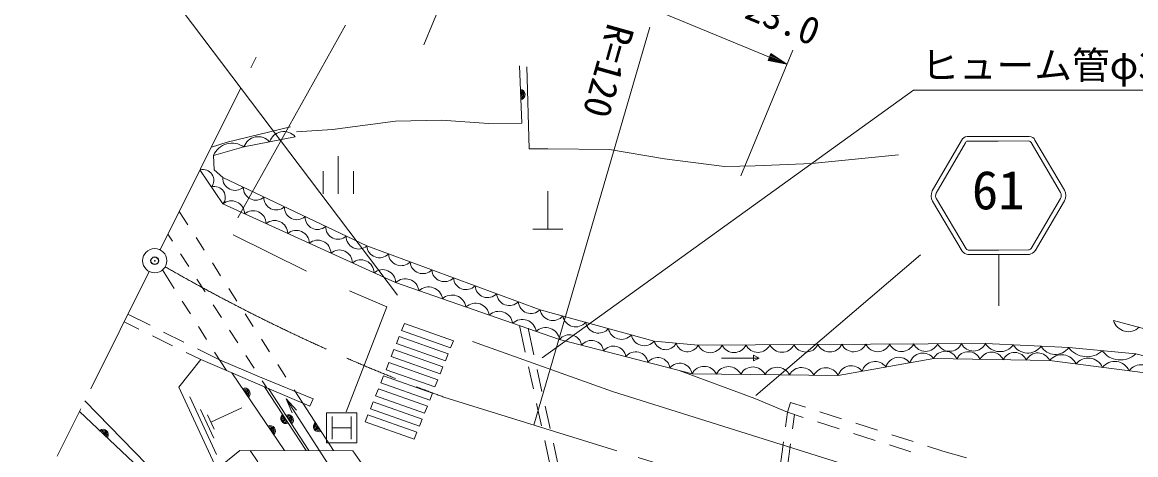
# Model space of a CAD drawing. Units: millimetres, scale not verified. Extents: x 40000 to 680000, y 20000 to 380000.
# Drawn here: x 371467 to 445312, y 310571 to 339247 of the extents above; entities that cross this region are included whole.
import ezdxf
from ezdxf.enums import TextEntityAlignment as Align

# ---------------------------------------------------------------- set-up
doc = ezdxf.new("R2010")
doc.units = ezdxf.units.MM
doc.header["$LTSCALE"] = 1000
doc.header["$PDMODE"] = 32
doc.header["$PDSIZE"] = 500
doc.linetypes.add('CHAIN', pattern=[18.5, 12, -1.5, 3.5, -1.5])
for name, color, linetype, lineweight in [('M-BGD', 7, 'Continuous', 13), ('M-BMK', 2, 'CHAIN', 13), ('M-BMK-SRVR', 3, 'Continuous', 13), ('M-STR-HTXT', 7, 'Continuous', 13), ('M-STR-STR1', 1, 'Continuous', 13), ('M-STR-STRC', 7, 'Continuous', 13), ('M-STR-STRD', 7, 'Continuous', 13)]:
    doc.layers.add(name, color=color, linetype=linetype, lineweight=lineweight)
doc.layers.add('M-OTRS', color=6, linetype='Continuous')
doc.styles.add('ＭＳ ゴシック', font='')
doc.styles.get('ＭＳ ゴシック').set_extended_font_data('MS Gothic')

# ---------------------------------------------------------------- blocks, each defined once
blk = doc.blocks.new('open_arrow')
at = {"color": 0, "linetype": 'Continuous', "lineweight": -2}
blk.add_lwpolyline([(7.5, 1.25), (0, 0), (7.5, -1.25)], dxfattribs=at)

msp = doc.modelspace()

# ---------------------------------------------------------------- linework, layer by layer
at = {"layer": 'M-BGD'}
for p, q in [((404590, 332566), (404435, 336350)), ((392425, 330379), (392425, 327879)), ((391425, 329379), (391425, 327879)), ((393425, 329379), (393425, 327879)), ((406328, 328038), (406328, 325538)), ((405328, 325538), (407328, 325538)), ((381544, 321598), (380764, 322825)), ((382617, 319910), (382080, 320754)), ((378477, 319886), (379948, 319154)), ((392942, 313426), (395645, 320377)), ((379197, 318897), (378222, 319376)), ((383690, 318222), (383153, 319066)), ((404439, 319134), (404826, 317375)), ((381441, 317795), (380095, 318456)), ((380843, 318709), (382186, 318041)), ((405008, 318958), (405396, 317198)), ((383081, 317596), (384552, 316865)), ((383314, 316875), (381851, 315055)), ((383314, 316875), (382339, 317354)), ((385006, 316151), (383314, 316875)), ((385006, 316151), (384226, 317378)), ((417845, 316984), (420345, 316973)), ((419969, 316787), (419971, 317162)), ((420345, 316973), (419969, 316787)), ((419971, 317162), (420345, 316973)), ((387679, 315007), (385006, 316151)), ((405042, 316398), (405365, 314934)), ((405611, 316222), (405935, 314757)), ((388848, 310850), (385365, 315997)), ((387542, 315066), (390301, 310846)), ((390483, 310846), (387794, 314958)), ((384356, 310588), (382585, 314421)), ((390070, 313983), (392104, 310842)), ((405580, 313957), (405903, 312492)), ((422412, 314039), (422219, 313383)), ((422412, 314039), (423415, 313719)), ((384169, 311664), (383283, 313581)), ((384203, 312262), (383760, 313220)), ((383981, 312741), (386025, 313685)), ((406150, 313781), (406473, 312316)), ((422219, 313383), (422091, 312423)), ((422219, 313383), (423260, 313049)), ((422678, 313235), (422551, 312278)), ((424367, 313415), (425796, 312959)), ((424212, 312744), (425640, 312286)), ((426749, 312655), (428178, 312199)), ((426592, 311980), (428021, 311522)), ((429131, 311895), (430560, 311439)), ((406119, 311516), (406442, 310051)), ((406688, 311339), (407011, 309874)), ((421960, 311432), (421763, 309945)), ((422419, 311287), (422222, 309800)), ((428973, 311217), (430401, 310759)), ((431512, 311135), (432515, 310815)), ((387096, 310099), (386572, 310855)), ((432515, 310815), (434090, 310360))]:
    msp.add_line(p, q, dxfattribs=at)
for points in [[(429575, 330461), (423821, 329882), (420075, 329728), (418029, 329689), (414051, 330191), (410421, 330809), (406328, 330847), (405092, 330847), (404937, 336292)], [(389259, 332315), (385049, 331292), (384010, 330971)], [(404590, 332566), (402389, 332527), (399261, 332759), (396210, 332682), (392039, 332141), (389645, 331987)], [(389568, 331658), (386169, 330983), (384142, 330423), (384200, 329457), (384760, 328955), (394318, 324418), (405806, 320189), (413375, 318104), (416291, 317833), (435349, 317949), (440871, 317679), (445312, 317254), (451027, 315864), (460836, 313759), (466667, 312523), (472344, 312137), (475086, 312485), (476399, 315188), (478021, 323298), (478253, 324244)], [(519071, 284275), (508683, 287519), (496094, 292076), (489413, 295918), (485281, 299625), (478561, 306596), (474236, 310805), (472576, 310573), (462033, 311828), (458674, 312794), (446625, 315922), (439597, 316810), (431912, 316945), (425578, 315825), (415885, 315941), (407100, 318210), (396229, 321985), (384779, 327198), (383254, 329457)], [(443844, 319475), (450602, 317660), (470413, 315613)], [(401322, 318080), (410609, 314758), (429537, 308820)], [(387679, 315007), (390543, 313781), (390758, 314283), (387209, 315738), (384552, 316865)], [(422219, 313383), (420051, 314295), (415023, 316164)], [(381851, 315055), (384363, 309619), (385906, 310857), (393387, 310839), (394947, 308614), (387493, 303394)], [(382470, 306632), (379726, 309915), (375611, 314143)], [(382470, 306632), (378452, 310435), (375263, 313447)]]:
    msp.add_lwpolyline(points, dxfattribs=at)
for points in [[(396626, 318810), (399873, 317662), (400058, 318127), (396811, 319275)], [(396280, 317944), (399527, 316795), (399713, 317260), (396466, 318408)], [(395935, 317077), (399182, 315929), (399367, 316394), (396120, 317542)], [(395590, 316211), (398837, 315063), (399022, 315527), (395775, 316676)], [(395245, 315344), (398492, 314196), (398677, 314661), (395430, 315809)], [(394900, 314478), (398147, 313330), (398332, 313795), (395085, 314943)], [(394555, 313611), (397802, 312463), (397987, 312928), (394740, 314076)], [(394210, 312745), (397457, 311597), (397642, 312062), (394395, 313210)]]:
    msp.add_lwpolyline(points, close=True, dxfattribs=at)
for centre, radius, start, end in [((404459, 334456), 354, 281.13472, 83.5399), ((404459, 334456), 283, 283.35876, 81.31586), ((404459, 334456), 212, 287.10508, 77.56953), ((404459, 334456), 142, 294.81681, 69.8578), ((404459, 334456), 100, 305.13447, 59.54014), ((387117, 330661), 1000, 41.25837, 161.23626), ((388816, 330999), 1000, 41.25837, 161.23626), ((385384, 329878), 1356, 54.58314, 156.29615), ((383458, 328772), 714, 321.47995, 106.56561), ((385580, 328921), 821, 177.62584, 311.58234), ((384220, 327643), 714, 321.47995, 106.56561), ((386946, 328273), 821, 177.62584, 311.58234), ((385342, 326537), 868, 0.61695, 130.42237), ((388311, 327625), 821, 177.62584, 311.58234), ((386773, 325885), 868, 0.61695, 130.42237), ((389676, 326977), 821, 177.62584, 311.58234), ((388205, 325234), 868, 0.61695, 130.42237), ((391042, 326328), 821, 177.62584, 311.58234), ((392407, 325680), 821, 177.62584, 311.58234), ((389636, 324582), 868, 0.61695, 130.42237), ((393773, 325032), 821, 177.62584, 311.58234), ((391067, 323930), 868, 0.61695, 130.42237), ((395152, 324468), 835, 183.46543, 316.12056), ((392498, 323279), 868, 0.61695, 130.42237), ((393930, 322627), 868, 0.61695, 130.42237), ((396588, 323940), 835, 183.46543, 316.12056), ((395361, 321975), 868, 0.61695, 130.42237), ((398024, 323411), 835, 183.46543, 316.12056), ((399460, 322882), 835, 183.46543, 316.12056), ((396866, 321313), 926, 8.22658, 133.47462), ((400896, 322354), 835, 183.46543, 316.12056), ((398419, 320774), 926, 8.22658, 133.47462), ((402332, 321825), 835, 183.46543, 316.12056), ((403768, 321297), 835, 183.46543, 316.12056), ((399972, 320235), 926, 8.22658, 133.47462), ((401525, 319695), 926, 8.22658, 133.47462), ((405204, 320768), 835, 183.46543, 316.12056), ((403078, 319156), 926, 8.22658, 133.47462), ((406661, 320334), 866, 189.6137, 319.57945), ((408174, 319917), 866, 189.6137, 319.57945), ((404631, 318617), 926, 8.22658, 133.47462), ((409688, 319500), 866, 189.6137, 319.57945), ((444823, 319745), 1015, 195.45954, 314.47394), ((406184, 318077), 926, 8.22658, 133.47462), ((407752, 317709), 822, 8.57053, 142.46984), ((411202, 319083), 866, 189.6137, 319.57945), ((412716, 318665), 866, 189.6137, 319.57945), ((409216, 317331), 822, 8.57053, 142.46984), ((410680, 316953), 822, 8.57053, 142.46984), ((414131, 318321), 786, 196.03422, 333.37168), ((415588, 318186), 786, 196.03422, 333.37168), ((417083, 318219), 881, 205.95467, 334.74193), ((418671, 318228), 881, 205.95467, 334.74193), ((420259, 318238), 881, 205.95467, 334.74193), ((421847, 318248), 881, 205.95467, 334.74193), ((423435, 318257), 881, 205.95467, 334.74193), ((425023, 318267), 881, 205.95467, 334.74193), ((426612, 318277), 881, 205.95467, 334.74193), ((428200, 318286), 881, 205.95467, 334.74193), ((429788, 318296), 881, 205.95467, 334.74193), ((431376, 318306), 881, 205.95467, 334.74193), ((432964, 318315), 881, 205.95467, 334.74193), ((434552, 318325), 881, 205.95467, 334.74193), ((436298, 318503), 1099, 210.2287, 324.1664), ((438139, 318412), 1099, 210.2287, 324.1664), ((439980, 318322), 1099, 210.2287, 324.1664), ((442076, 318562), 1494, 216.24248, 312.82984), ((412144, 316575), 822, 8.57053, 142.46984), ((413609, 316197), 822, 8.57053, 142.46984), ((429606, 316135), 896, 36.26976, 163.78606), ((431189, 316415), 896, 36.26976, 163.78606), ((432674, 316591), 841, 22.902, 155.08277), ((434211, 316564), 841, 22.902, 155.08277), ((435748, 316537), 841, 22.902, 155.08277), ((437285, 316510), 841, 22.902, 155.08277), ((438822, 316483), 841, 22.902, 155.08277), ((440408, 316169), 1034, 23.89659, 141.69842), ((442165, 315947), 1034, 23.89659, 141.69842), ((444296, 318350), 1494, 216.24248, 312.82984), ((415073, 315819), 822, 8.57053, 142.46984), ((416688, 315529), 902, 25.80338, 152.82707), ((418304, 315510), 902, 25.80338, 152.82707), ((419919, 315490), 902, 25.80338, 152.82707), ((421535, 315471), 902, 25.80338, 152.82707), ((423150, 315452), 902, 25.80338, 152.82707), ((424766, 315432), 902, 25.80338, 152.82707), ((426439, 315575), 896, 36.26976, 163.78606), ((428022, 315855), 896, 36.26976, 163.78606), ((443922, 315725), 1034, 23.89659, 141.69842), ((445679, 315503), 1034, 23.89659, 141.69842), ((386221, 314635), 354, 312.87692, 115.28209), ((386221, 314635), 283, 315.10095, 113.05805), ((386221, 314635), 212, 318.84728, 109.31173), ((386221, 314635), 142, 326.55901, 101.6), ((386221, 314635), 100, 336.87667, 91.28234), ((388967, 312986), 354, 131.97914, 294.38432), ((388967, 312986), 283, 134.20318, 292.16028), ((388967, 312986), 212, 137.9495, 288.41395), ((389093, 312872), 354, 311.97914, 114.38432), ((389093, 312872), 283, 314.20318, 112.16028), ((387902, 312151), 354, 312.87692, 115.28209), ((387902, 312151), 283, 315.10095, 113.05805), ((388967, 312986), 142, 145.66123, 280.70222), ((388967, 312986), 100, 155.9789, 270.38456), ((389093, 312872), 212, 317.9495, 108.41395), ((389093, 312872), 142, 325.66123, 100.70222), ((389093, 312872), 100, 335.9789, 90.38456), ((391132, 312442), 354, 131.71722, 294.1224), ((391132, 312442), 283, 133.94126, 291.89836), ((391132, 312442), 212, 137.68758, 288.15203), ((391132, 312442), 142, 145.39931, 280.4403), ((391132, 312442), 100, 155.71698, 270.12264), ((376820, 311902), 354, 325.43433, 127.83951), ((376820, 311902), 283, 327.65837, 125.61547), ((376820, 311902), 212, 331.4047, 121.86915), ((376820, 311902), 142, 339.11643, 114.15742), ((376820, 311902), 100, 349.43409, 103.83975), ((387902, 312151), 212, 318.84728, 109.31173), ((387902, 312151), 142, 326.55901, 101.6), ((387902, 312151), 100, 336.87667, 91.28234)]:
    msp.add_arc(centre, radius, start, end, dxfattribs=at)
at = {"layer": 'M-BMK'}
for p, q in [((380607, 324154), (386985, 336932)), ((367749, 298393), (379892, 322722)), ((399433, 314389), (473937, 291228))]:
    msp.add_line(p, q, dxfattribs=at)
msp.add_arc((441100, 427580), 120617, 240.08208, 249.79075, dxfattribs=at)
at = {"layer": 'M-BMK-SRVR'}
msp.add_line((405397, 312535), (413093, 338914), dxfattribs=at)
msp.add_circle((380250, 323438), 800, dxfattribs=at)
at = {"layer": 'M-OTRS'}
msp.add_point((380250, 323438), dxfattribs=at)
at = {"layer": 'M-STR-HTXT'}
for p, q in [((398103, 337751), (401538, 346070)), ((402312, 344669), (421026, 336940)), ((419128, 329069), (422563, 337387)), ((421121, 337171), (420930, 336709)), ((421181, 336660), (420950, 336755)), ((420969, 336802), (421431, 336611)), ((421681, 336561), (420988, 336848)), ((421007, 336894), (421931, 336512)), ((422181, 336463), (421026, 336940)), ((421045, 336986), (421969, 336605)), ((421757, 336746), (421064, 337033)), ((421083, 337079), (421545, 336888)), ((421333, 337030), (421102, 337125)), ((422181, 336463), (421121, 337171)), ((422181, 336463), (420930, 336709)), ((405948, 317006), (430568, 334735)), ((430568, 334735), (462018, 334735)), ((388972, 314281), (413669, 275860))]:
    msp.add_line(p, q, dxfattribs=at)
at = {"layer": 'M-STR-STR1'}
for p, q in [((382455, 325807), (381879, 326702)), ((381427, 324726), (381126, 325194)), ((383538, 324126), (382996, 324966)), ((382509, 323044), (381968, 323885)), ((384621, 322444), (384079, 323285)), ((383591, 321362), (383050, 322203)), ((385704, 320763), (385162, 321604)), ((384673, 319680), (384132, 320521)), ((386787, 319081), (386245, 319922)), ((385755, 317998), (385214, 318839)), ((387870, 317400), (387328, 318241)), ((386837, 316316), (386296, 317157)), ((388952, 315719), (388411, 316559)), ((387679, 315007), (387378, 315475)), ((390070, 313983), (389494, 314878))]:
    msp.add_line(p, q, dxfattribs=at)
at = {"layer": 'M-STR-STRC'}
for p, q in [((396356, 321154), (380659, 341901)), ((385753, 326276), (392893, 339049)), ((433753, 331411), (431822, 328068)), ((434013, 331261), (432082, 327918)), ((438371, 331279), (440329, 327952)), ((438629, 331431), (440588, 328105)), ((431831, 327380), (433811, 324073)), ((432089, 327535), (434068, 324228)), ((440326, 327569), (438373, 324245)), ((440584, 327417), (438632, 324093)), ((420125, 314507), (431032, 323831)), ((436224, 323838), (436224, 320452)), ((391649, 311350), (391649, 313350)), ((391649, 313350), (393649, 313350)), ((393649, 313350), (393649, 311350)), ((392024, 313100), (392024, 311600)), ((393274, 313100), (393274, 311600)), ((392024, 312350), (393274, 312350)), ((393649, 311350), (391649, 311350))]:
    msp.add_line(p, q, dxfattribs=at)
for points in [[(438254, 331681), (436190, 331664), (434126, 331664)], [(438221, 331381), (436193, 331364), (434162, 331364)], [(438257, 323855), (436224, 323838), (434188, 323838)], [(438217, 324155), (436221, 324138), (434226, 324138)]]:
    msp.add_lwpolyline(points, dxfattribs=at)
for centre, radius, start, end in [((434143, 331238), 427, 92.29572, 156.02366), ((438241, 331254), 427, 24.44946, 88.1774), ((434183, 331174), 191, 96.53703, 152.95737), ((438201, 331191), 191, 27.51575, 83.93609), ((432449, 327732), 711, 151.80974, 209.66878), ((432449, 327732), 412, 151.80974, 209.66878), ((439964, 327763), 412, 330.80435, 28.66338), ((439964, 327763), 711, 330.80435, 28.66338), ((434237, 324341), 203, 214.0004, 273.155), ((438204, 324358), 203, 267.31812, 326.47272), ((434301, 324440), 612, 216.76349, 259.34701), ((438138, 324456), 612, 281.12611, 323.70964)]:
    msp.add_arc(centre, radius, start, end, dxfattribs=at)
at = {"layer": 'M-STR-STRD'}
for p, q in [((385450, 325147), (390316, 322752)), ((395645, 320377), (393174, 321430))]:
    msp.add_line(p, q, dxfattribs=at)

# ---------------------------------------------------------------- block references
at = {"layer": 'M-STR-HTXT', "xscale": 133, "yscale": 133, "rotation": 302.7}
msp.add_blockref('open_arrow', (388972, 314281), dxfattribs=at)

# ---------------------------------------------------------------- texts
at = {"layer": 'M-BMK-SRVR', "style": 'ＭＳ ゴシック'}
msp.add_text('R=120', height=1833, rotation=254.313, dxfattribs=at).set_placement((411191, 339016), align=Align.MIDDLE_LEFT)
at = {"layer": 'M-STR-HTXT', "style": 'ＭＳ ゴシック'}
msp.add_text('ガードパイプ  L=23.0', height=1833, rotation=337.561, dxfattribs=at).set_placement((412127, 341914), align=Align.BOTTOM_CENTER)
msp.add_text('ヒューム管φ300\u3000\u3000L=12.0', height=1833, dxfattribs=at).set_placement((446393, 334935), align=Align.BOTTOM_CENTER)
at = {"layer": 'M-STR-STRC', "style": 'ＭＳ ゴシック'}
msp.add_text('61', height=2566, dxfattribs=at).set_placement((434447, 326072), align=Align.BOTTOM_LEFT)

doc.saveas('drawing.dxf')
